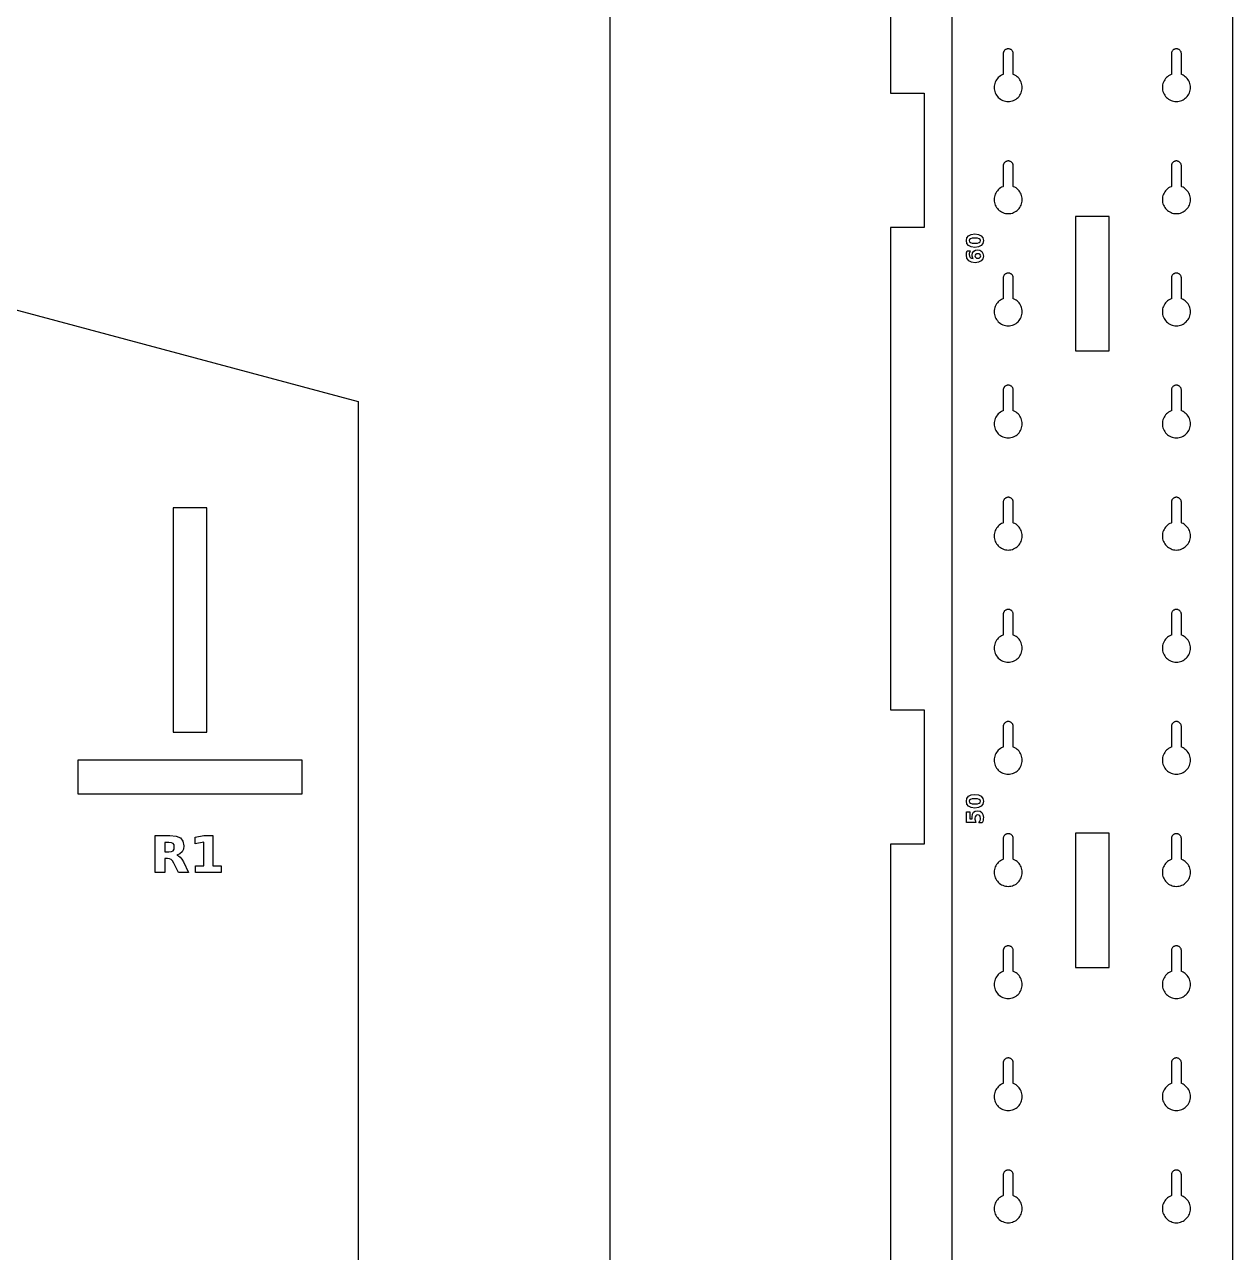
# Model space of a CAD drawing. Header units: millimetres. Extents: x 12 to 1278, y 12 to 884.
# Drawn here: x 853 to 1068.5, y 450.7 to 669.7 of the extents above; entities that cross this region are included whole.
import ezdxf

# ---------------------------------------------------------------- set-up
doc = ezdxf.new("R2010")
doc.units = ezdxf.units.MM
doc.layers.add('CUT', color=1, linetype='Continuous')
doc.layers.add('ENGRAVE', color=5, linetype='Continuous')

msp = doc.modelspace()

# ---------------------------------------------------------------- linework, layer by layer
at = {"layer": 'CUT', "color": 1}
msp.add_lwpolyline([(957.5, 40.5), (957.5, 780.5), (962.5, 780.5), (962.5, 808.5), (1002.5, 808.5), (1002.5, 780.5), (1007.5, 780.5), (1007.5, 657.5), (1013.5, 657.5), (1013.5, 633.5), (1007.5, 633.5), (1007.5, 547.5), (1013.5, 547.5), (1013.5, 523.5), (1007.5, 523.5), (1007.5, 437.5)], dxfattribs=at)
for points in [[(1023.5, 12.5), (1023.5, 18.5), (1018.5, 18.5), (1018.5, 758.5), (1023.5, 758.5), (1023.5, 764.5), (1063.5, 764.5), (1063.5, 758.5), (1068.5, 758.5), (1068.5, 18.5), (1063.5, 18.5), (1063.5, 12.5)], [(852.5, 12.5), (512.5, 12.5), (452.5, 12.5), (112.5, 12.5), (52.5, 12.5), (12.5, 12.5), (12.5, 42.5), (52.5, 42.5), (52.5, 512.5), (52.5, 555.91), (52.5, 602.5), (482.5, 717.72), (912.5, 602.5), (912.5, 555.91), (912.5, 512.5), (912.5, 42.5), (952.5, 42.5), (952.5, 12.5), (912.5, 12.5)], [(1030.43, 660.09), (1030.27, 660.27), (1030.09, 660.43), (1029.89, 660.58), (1029.68, 660.7), (1029.46, 660.81), (1029.4, 660.83), (1029.4, 664.5), (1029.4, 664.59), (1029.38, 664.68), (1029.36, 664.76), (1029.33, 664.84), (1029.29, 664.92), (1029.25, 665), (1029.2, 665.07), (1029.14, 665.14), (1029.07, 665.2), (1029, 665.25), (1028.92, 665.29), (1028.84, 665.33), (1028.76, 665.36), (1028.68, 665.38), (1028.59, 665.4), (1028.5, 665.4), (1028.41, 665.4), (1028.32, 665.38), (1028.24, 665.36), (1028.16, 665.33), (1028.08, 665.29), (1028, 665.25), (1027.93, 665.2), (1027.86, 665.14), (1027.8, 665.07), (1027.75, 665), (1027.71, 664.92), (1027.67, 664.84), (1027.64, 664.76), (1027.62, 664.68), (1027.6, 664.59), (1027.6, 664.5), (1027.6, 660.83), (1027.54, 660.81), (1027.32, 660.7), (1027.11, 660.58), (1026.91, 660.43), (1026.73, 660.27), (1026.57, 660.09), (1026.42, 659.89), (1026.3, 659.68), (1026.19, 659.46), (1026.11, 659.23), (1026.05, 658.99), (1026.01, 658.75), (1026, 658.5), (1026.01, 658.25), (1026.05, 658.01), (1026.11, 657.77), (1026.19, 657.54), (1026.3, 657.32), (1026.42, 657.11), (1026.57, 656.91), (1026.73, 656.73), (1026.91, 656.57), (1027.11, 656.42), (1027.32, 656.3), (1027.54, 656.19), (1027.77, 656.11), (1028.01, 656.05), (1028.25, 656.01), (1028.5, 656), (1028.75, 656.01), (1028.99, 656.05), (1029.23, 656.11), (1029.46, 656.19), (1029.68, 656.3), (1029.89, 656.42), (1030.09, 656.57), (1030.27, 656.73), (1030.43, 656.91), (1030.58, 657.11), (1030.7, 657.32), (1030.81, 657.54), (1030.89, 657.77), (1030.95, 658.01), (1030.99, 658.25), (1031, 658.5), (1030.99, 658.75), (1030.95, 658.99), (1030.89, 659.23), (1030.81, 659.46), (1030.7, 659.68), (1030.58, 659.89)], [(1060.43, 660.09), (1060.27, 660.27), (1060.09, 660.43), (1059.89, 660.58), (1059.68, 660.7), (1059.46, 660.81), (1059.4, 660.83), (1059.4, 664.5), (1059.4, 664.59), (1059.38, 664.68), (1059.36, 664.76), (1059.33, 664.84), (1059.29, 664.92), (1059.25, 665), (1059.2, 665.07), (1059.14, 665.14), (1059.07, 665.2), (1059, 665.25), (1058.92, 665.29), (1058.84, 665.33), (1058.76, 665.36), (1058.68, 665.38), (1058.59, 665.4), (1058.5, 665.4), (1058.41, 665.4), (1058.32, 665.38), (1058.24, 665.36), (1058.16, 665.33), (1058.08, 665.29), (1058, 665.25), (1057.93, 665.2), (1057.86, 665.14), (1057.8, 665.07), (1057.75, 665), (1057.71, 664.92), (1057.67, 664.84), (1057.64, 664.76), (1057.62, 664.68), (1057.6, 664.59), (1057.6, 664.5), (1057.6, 660.83), (1057.54, 660.81), (1057.32, 660.7), (1057.11, 660.58), (1056.91, 660.43), (1056.73, 660.27), (1056.57, 660.09), (1056.42, 659.89), (1056.3, 659.68), (1056.19, 659.46), (1056.11, 659.23), (1056.05, 658.99), (1056.01, 658.75), (1056, 658.5), (1056.01, 658.25), (1056.05, 658.01), (1056.11, 657.77), (1056.19, 657.54), (1056.3, 657.32), (1056.42, 657.11), (1056.57, 656.91), (1056.73, 656.73), (1056.91, 656.57), (1057.11, 656.42), (1057.32, 656.3), (1057.54, 656.19), (1057.77, 656.11), (1058.01, 656.05), (1058.25, 656.01), (1058.5, 656), (1058.75, 656.01), (1058.99, 656.05), (1059.23, 656.11), (1059.46, 656.19), (1059.68, 656.3), (1059.89, 656.42), (1060.09, 656.57), (1060.27, 656.73), (1060.43, 656.91), (1060.58, 657.11), (1060.7, 657.32), (1060.81, 657.54), (1060.89, 657.77), (1060.95, 658.01), (1060.99, 658.25), (1061, 658.5), (1060.99, 658.75), (1060.95, 658.99), (1060.89, 659.23), (1060.81, 659.46), (1060.7, 659.68), (1060.58, 659.89)], [(1030.58, 639.89), (1030.43, 640.09), (1030.27, 640.27), (1030.09, 640.43), (1029.89, 640.58), (1029.68, 640.7), (1029.46, 640.81), (1029.4, 640.83), (1029.4, 644.5), (1029.4, 644.59), (1029.38, 644.68), (1029.36, 644.76), (1029.33, 644.84), (1029.29, 644.92), (1029.25, 645), (1029.2, 645.07), (1029.14, 645.14), (1029.07, 645.2), (1029, 645.25), (1028.92, 645.29), (1028.84, 645.33), (1028.76, 645.36), (1028.68, 645.38), (1028.59, 645.4), (1028.5, 645.4), (1028.41, 645.4), (1028.32, 645.38), (1028.24, 645.36), (1028.16, 645.33), (1028.08, 645.29), (1028, 645.25), (1027.93, 645.2), (1027.86, 645.14), (1027.8, 645.07), (1027.75, 645), (1027.71, 644.92), (1027.67, 644.84), (1027.64, 644.76), (1027.62, 644.68), (1027.6, 644.59), (1027.6, 644.5), (1027.6, 640.83), (1027.54, 640.81), (1027.32, 640.7), (1027.11, 640.58), (1026.91, 640.43), (1026.73, 640.27), (1026.57, 640.09), (1026.42, 639.89), (1026.3, 639.68), (1026.19, 639.46), (1026.11, 639.23), (1026.05, 638.99), (1026.01, 638.75), (1026, 638.5), (1026.01, 638.25), (1026.05, 638.01), (1026.11, 637.77), (1026.19, 637.54), (1026.3, 637.32), (1026.42, 637.11), (1026.57, 636.91), (1026.73, 636.73), (1026.91, 636.57), (1027.11, 636.42), (1027.32, 636.3), (1027.54, 636.19), (1027.77, 636.11), (1028.01, 636.05), (1028.25, 636.01), (1028.5, 636), (1028.75, 636.01), (1028.99, 636.05), (1029.23, 636.11), (1029.46, 636.19), (1029.68, 636.3), (1029.89, 636.42), (1030.09, 636.57), (1030.27, 636.73), (1030.43, 636.91), (1030.58, 637.11), (1030.7, 637.32), (1030.81, 637.54), (1030.89, 637.77), (1030.95, 638.01), (1030.99, 638.25), (1031, 638.5), (1030.99, 638.75), (1030.95, 638.99), (1030.89, 639.23), (1030.81, 639.46), (1030.7, 639.68)], [(1060.58, 639.89), (1060.43, 640.09), (1060.27, 640.27), (1060.09, 640.43), (1059.89, 640.58), (1059.68, 640.7), (1059.46, 640.81), (1059.4, 640.83), (1059.4, 644.5), (1059.4, 644.59), (1059.38, 644.68), (1059.36, 644.76), (1059.33, 644.84), (1059.29, 644.92), (1059.25, 645), (1059.2, 645.07), (1059.14, 645.14), (1059.07, 645.2), (1059, 645.25), (1058.92, 645.29), (1058.84, 645.33), (1058.76, 645.36), (1058.68, 645.38), (1058.59, 645.4), (1058.5, 645.4), (1058.41, 645.4), (1058.32, 645.38), (1058.24, 645.36), (1058.16, 645.33), (1058.08, 645.29), (1058, 645.25), (1057.93, 645.2), (1057.86, 645.14), (1057.8, 645.07), (1057.75, 645), (1057.71, 644.92), (1057.67, 644.84), (1057.64, 644.76), (1057.62, 644.68), (1057.6, 644.59), (1057.6, 644.5), (1057.6, 640.83), (1057.54, 640.81), (1057.32, 640.7), (1057.11, 640.58), (1056.91, 640.43), (1056.73, 640.27), (1056.57, 640.09), (1056.42, 639.89), (1056.3, 639.68), (1056.19, 639.46), (1056.11, 639.23), (1056.05, 638.99), (1056.01, 638.75), (1056, 638.5), (1056.01, 638.25), (1056.05, 638.01), (1056.11, 637.77), (1056.19, 637.54), (1056.3, 637.32), (1056.42, 637.11), (1056.57, 636.91), (1056.73, 636.73), (1056.91, 636.57), (1057.11, 636.42), (1057.32, 636.3), (1057.54, 636.19), (1057.77, 636.11), (1058.01, 636.05), (1058.25, 636.01), (1058.5, 636), (1058.75, 636.01), (1058.99, 636.05), (1059.23, 636.11), (1059.46, 636.19), (1059.68, 636.3), (1059.89, 636.42), (1060.09, 636.57), (1060.27, 636.73), (1060.43, 636.91), (1060.58, 637.11), (1060.7, 637.32), (1060.81, 637.54), (1060.89, 637.77), (1060.95, 638.01), (1060.99, 638.25), (1061, 638.5), (1060.99, 638.75), (1060.95, 638.99), (1060.89, 639.23), (1060.81, 639.46), (1060.7, 639.68)], [(1046.5, 611.5), (1046.5, 635.5), (1040.5, 635.5), (1040.5, 611.5)], [(1030.58, 619.89), (1030.43, 620.09), (1030.27, 620.27), (1030.09, 620.43), (1029.89, 620.58), (1029.68, 620.7), (1029.46, 620.81), (1029.4, 620.83), (1029.4, 624.5), (1029.4, 624.59), (1029.38, 624.68), (1029.36, 624.76), (1029.33, 624.84), (1029.29, 624.92), (1029.25, 625), (1029.2, 625.07), (1029.14, 625.14), (1029.07, 625.2), (1029, 625.25), (1028.92, 625.29), (1028.84, 625.33), (1028.76, 625.36), (1028.68, 625.38), (1028.59, 625.4), (1028.5, 625.4), (1028.41, 625.4), (1028.32, 625.38), (1028.24, 625.36), (1028.16, 625.33), (1028.08, 625.29), (1028, 625.25), (1027.93, 625.2), (1027.86, 625.14), (1027.8, 625.07), (1027.75, 625), (1027.71, 624.92), (1027.67, 624.84), (1027.64, 624.76), (1027.62, 624.68), (1027.6, 624.59), (1027.6, 624.5), (1027.6, 620.83), (1027.54, 620.81), (1027.32, 620.7), (1027.11, 620.58), (1026.91, 620.43), (1026.73, 620.27), (1026.57, 620.09), (1026.42, 619.89), (1026.3, 619.68), (1026.19, 619.46), (1026.11, 619.23), (1026.05, 618.99), (1026.01, 618.75), (1026, 618.5), (1026.01, 618.25), (1026.05, 618.01), (1026.11, 617.77), (1026.19, 617.54), (1026.3, 617.32), (1026.42, 617.11), (1026.57, 616.91), (1026.73, 616.73), (1026.91, 616.57), (1027.11, 616.42), (1027.32, 616.3), (1027.54, 616.19), (1027.77, 616.11), (1028.01, 616.05), (1028.25, 616.01), (1028.5, 616), (1028.75, 616.01), (1028.99, 616.05), (1029.23, 616.11), (1029.46, 616.19), (1029.68, 616.3), (1029.89, 616.42), (1030.09, 616.57), (1030.27, 616.73), (1030.43, 616.91), (1030.58, 617.11), (1030.7, 617.32), (1030.81, 617.54), (1030.89, 617.77), (1030.95, 618.01), (1030.99, 618.25), (1031, 618.5), (1030.99, 618.75), (1030.95, 618.99), (1030.89, 619.23), (1030.81, 619.46), (1030.7, 619.68)], [(1060.43, 620.09), (1060.27, 620.27), (1060.09, 620.43), (1059.89, 620.58), (1059.68, 620.7), (1059.46, 620.81), (1059.4, 620.83), (1059.4, 624.5), (1059.4, 624.59), (1059.38, 624.68), (1059.36, 624.76), (1059.33, 624.84), (1059.29, 624.92), (1059.25, 625), (1059.2, 625.07), (1059.14, 625.14), (1059.07, 625.2), (1059, 625.25), (1058.92, 625.29), (1058.84, 625.33), (1058.76, 625.36), (1058.68, 625.38), (1058.59, 625.4), (1058.5, 625.4), (1058.41, 625.4), (1058.32, 625.38), (1058.24, 625.36), (1058.16, 625.33), (1058.08, 625.29), (1058, 625.25), (1057.93, 625.2), (1057.86, 625.14), (1057.8, 625.07), (1057.75, 625), (1057.71, 624.92), (1057.67, 624.84), (1057.64, 624.76), (1057.62, 624.68), (1057.6, 624.59), (1057.6, 624.5), (1057.6, 620.83), (1057.54, 620.81), (1057.32, 620.7), (1057.11, 620.58), (1056.91, 620.43), (1056.73, 620.27), (1056.57, 620.09), (1056.42, 619.89), (1056.3, 619.68), (1056.19, 619.46), (1056.11, 619.23), (1056.05, 618.99), (1056.01, 618.75), (1056, 618.5), (1056.01, 618.25), (1056.05, 618.01), (1056.11, 617.77), (1056.19, 617.54), (1056.3, 617.32), (1056.42, 617.11), (1056.57, 616.91), (1056.73, 616.73), (1056.91, 616.57), (1057.11, 616.42), (1057.32, 616.3), (1057.54, 616.19), (1057.77, 616.11), (1058.01, 616.05), (1058.25, 616.01), (1058.5, 616), (1058.75, 616.01), (1058.99, 616.05), (1059.23, 616.11), (1059.46, 616.19), (1059.68, 616.3), (1059.89, 616.42), (1060.09, 616.57), (1060.27, 616.73), (1060.43, 616.91), (1060.58, 617.11), (1060.7, 617.32), (1060.81, 617.54), (1060.89, 617.77), (1060.95, 618.01), (1060.99, 618.25), (1061, 618.5), (1060.99, 618.75), (1060.95, 618.99), (1060.89, 619.23), (1060.81, 619.46), (1060.7, 619.68), (1060.58, 619.89)], [(1030.43, 600.09), (1030.27, 600.27), (1030.09, 600.43), (1029.89, 600.58), (1029.68, 600.7), (1029.46, 600.81), (1029.4, 600.83), (1029.4, 604.5), (1029.4, 604.59), (1029.38, 604.68), (1029.36, 604.76), (1029.33, 604.84), (1029.29, 604.92), (1029.25, 605), (1029.2, 605.07), (1029.14, 605.14), (1029.07, 605.2), (1029, 605.25), (1028.92, 605.29), (1028.84, 605.33), (1028.76, 605.36), (1028.68, 605.38), (1028.59, 605.4), (1028.5, 605.4), (1028.41, 605.4), (1028.32, 605.38), (1028.24, 605.36), (1028.16, 605.33), (1028.08, 605.29), (1028, 605.25), (1027.93, 605.2), (1027.86, 605.14), (1027.8, 605.07), (1027.75, 605), (1027.71, 604.92), (1027.67, 604.84), (1027.64, 604.76), (1027.62, 604.68), (1027.6, 604.59), (1027.6, 604.5), (1027.6, 600.83), (1027.54, 600.81), (1027.32, 600.7), (1027.11, 600.58), (1026.91, 600.43), (1026.73, 600.27), (1026.57, 600.09), (1026.42, 599.89), (1026.3, 599.68), (1026.19, 599.46), (1026.11, 599.23), (1026.05, 598.99), (1026.01, 598.75), (1026, 598.5), (1026.01, 598.25), (1026.05, 598.01), (1026.11, 597.77), (1026.19, 597.54), (1026.3, 597.32), (1026.42, 597.11), (1026.57, 596.91), (1026.73, 596.73), (1026.91, 596.57), (1027.11, 596.42), (1027.32, 596.3), (1027.54, 596.19), (1027.77, 596.11), (1028.01, 596.05), (1028.25, 596.01), (1028.5, 596), (1028.75, 596.01), (1028.99, 596.05), (1029.23, 596.11), (1029.46, 596.19), (1029.68, 596.3), (1029.89, 596.42), (1030.09, 596.57), (1030.27, 596.73), (1030.43, 596.91), (1030.58, 597.11), (1030.7, 597.32), (1030.81, 597.54), (1030.89, 597.77), (1030.95, 598.01), (1030.99, 598.25), (1031, 598.5), (1030.99, 598.75), (1030.95, 598.99), (1030.89, 599.23), (1030.81, 599.46), (1030.7, 599.68), (1030.58, 599.89)], [(1060.58, 599.89), (1060.43, 600.09), (1060.27, 600.27), (1060.09, 600.43), (1059.89, 600.58), (1059.68, 600.7), (1059.46, 600.81), (1059.4, 600.83), (1059.4, 604.5), (1059.4, 604.59), (1059.38, 604.68), (1059.36, 604.76), (1059.33, 604.84), (1059.29, 604.92), (1059.25, 605), (1059.2, 605.07), (1059.14, 605.14), (1059.07, 605.2), (1059, 605.25), (1058.92, 605.29), (1058.84, 605.33), (1058.76, 605.36), (1058.68, 605.38), (1058.59, 605.4), (1058.5, 605.4), (1058.41, 605.4), (1058.32, 605.38), (1058.24, 605.36), (1058.16, 605.33), (1058.08, 605.29), (1058, 605.25), (1057.93, 605.2), (1057.86, 605.14), (1057.8, 605.07), (1057.75, 605), (1057.71, 604.92), (1057.67, 604.84), (1057.64, 604.76), (1057.62, 604.68), (1057.6, 604.59), (1057.6, 604.5), (1057.6, 600.83), (1057.54, 600.81), (1057.32, 600.7), (1057.11, 600.58), (1056.91, 600.43), (1056.73, 600.27), (1056.57, 600.09), (1056.42, 599.89), (1056.3, 599.68), (1056.19, 599.46), (1056.11, 599.23), (1056.05, 598.99), (1056.01, 598.75), (1056, 598.5), (1056.01, 598.25), (1056.05, 598.01), (1056.11, 597.77), (1056.19, 597.54), (1056.3, 597.32), (1056.42, 597.11), (1056.57, 596.91), (1056.73, 596.73), (1056.91, 596.57), (1057.11, 596.42), (1057.32, 596.3), (1057.54, 596.19), (1057.77, 596.11), (1058.01, 596.05), (1058.25, 596.01), (1058.5, 596), (1058.75, 596.01), (1058.99, 596.05), (1059.23, 596.11), (1059.46, 596.19), (1059.68, 596.3), (1059.89, 596.42), (1060.09, 596.57), (1060.27, 596.73), (1060.43, 596.91), (1060.58, 597.11), (1060.7, 597.32), (1060.81, 597.54), (1060.89, 597.77), (1060.95, 598.01), (1060.99, 598.25), (1061, 598.5), (1060.99, 598.75), (1060.95, 598.99), (1060.89, 599.23), (1060.81, 599.46), (1060.7, 599.68)], [(1030.58, 579.89), (1030.43, 580.09), (1030.27, 580.27), (1030.09, 580.43), (1029.89, 580.58), (1029.68, 580.7), (1029.46, 580.81), (1029.4, 580.83), (1029.4, 584.5), (1029.4, 584.59), (1029.38, 584.68), (1029.36, 584.76), (1029.33, 584.84), (1029.29, 584.92), (1029.25, 585), (1029.2, 585.07), (1029.14, 585.14), (1029.07, 585.2), (1029, 585.25), (1028.92, 585.29), (1028.84, 585.33), (1028.76, 585.36), (1028.68, 585.38), (1028.59, 585.4), (1028.5, 585.4), (1028.41, 585.4), (1028.32, 585.38), (1028.24, 585.36), (1028.16, 585.33), (1028.08, 585.29), (1028, 585.25), (1027.93, 585.2), (1027.86, 585.14), (1027.8, 585.07), (1027.75, 585), (1027.71, 584.92), (1027.67, 584.84), (1027.64, 584.76), (1027.62, 584.68), (1027.6, 584.59), (1027.6, 584.5), (1027.6, 580.83), (1027.54, 580.81), (1027.32, 580.7), (1027.11, 580.58), (1026.91, 580.43), (1026.73, 580.27), (1026.57, 580.09), (1026.42, 579.89), (1026.3, 579.68), (1026.19, 579.46), (1026.11, 579.23), (1026.05, 578.99), (1026.01, 578.75), (1026, 578.5), (1026.01, 578.25), (1026.05, 578.01), (1026.11, 577.77), (1026.19, 577.54), (1026.3, 577.32), (1026.42, 577.11), (1026.57, 576.91), (1026.73, 576.73), (1026.91, 576.57), (1027.11, 576.42), (1027.32, 576.3), (1027.54, 576.19), (1027.77, 576.11), (1028.01, 576.05), (1028.25, 576.01), (1028.5, 576), (1028.75, 576.01), (1028.99, 576.05), (1029.23, 576.11), (1029.46, 576.19), (1029.68, 576.3), (1029.89, 576.42), (1030.09, 576.57), (1030.27, 576.73), (1030.43, 576.91), (1030.58, 577.11), (1030.7, 577.32), (1030.81, 577.54), (1030.89, 577.77), (1030.95, 578.01), (1030.99, 578.25), (1031, 578.5), (1030.99, 578.75), (1030.95, 578.99), (1030.89, 579.23), (1030.81, 579.46), (1030.7, 579.68)], [(1060.43, 580.09), (1060.27, 580.27), (1060.09, 580.43), (1059.89, 580.58), (1059.68, 580.7), (1059.46, 580.81), (1059.4, 580.83), (1059.4, 584.5), (1059.4, 584.59), (1059.38, 584.68), (1059.36, 584.76), (1059.33, 584.84), (1059.29, 584.92), (1059.25, 585), (1059.2, 585.07), (1059.14, 585.14), (1059.07, 585.2), (1059, 585.25), (1058.92, 585.29), (1058.84, 585.33), (1058.76, 585.36), (1058.68, 585.38), (1058.59, 585.4), (1058.5, 585.4), (1058.41, 585.4), (1058.32, 585.38), (1058.24, 585.36), (1058.16, 585.33), (1058.08, 585.29), (1058, 585.25), (1057.93, 585.2), (1057.86, 585.14), (1057.8, 585.07), (1057.75, 585), (1057.71, 584.92), (1057.67, 584.84), (1057.64, 584.76), (1057.62, 584.68), (1057.6, 584.59), (1057.6, 584.5), (1057.6, 580.83), (1057.54, 580.81), (1057.32, 580.7), (1057.11, 580.58), (1056.91, 580.43), (1056.73, 580.27), (1056.57, 580.09), (1056.42, 579.89), (1056.3, 579.68), (1056.19, 579.46), (1056.11, 579.23), (1056.05, 578.99), (1056.01, 578.75), (1056, 578.5), (1056.01, 578.25), (1056.05, 578.01), (1056.11, 577.77), (1056.19, 577.54), (1056.3, 577.32), (1056.42, 577.11), (1056.57, 576.91), (1056.73, 576.73), (1056.91, 576.57), (1057.11, 576.42), (1057.32, 576.3), (1057.54, 576.19), (1057.77, 576.11), (1058.01, 576.05), (1058.25, 576.01), (1058.5, 576), (1058.75, 576.01), (1058.99, 576.05), (1059.23, 576.11), (1059.46, 576.19), (1059.68, 576.3), (1059.89, 576.42), (1060.09, 576.57), (1060.27, 576.73), (1060.43, 576.91), (1060.58, 577.11), (1060.7, 577.32), (1060.81, 577.54), (1060.89, 577.77), (1060.95, 578.01), (1060.99, 578.25), (1061, 578.5), (1060.99, 578.75), (1060.95, 578.99), (1060.89, 579.23), (1060.81, 579.46), (1060.7, 579.68), (1060.58, 579.89)], [(885.5, 543.5), (885.5, 583.5), (879.5, 583.5), (879.5, 543.5)], [(1030.43, 560.09), (1030.27, 560.27), (1030.09, 560.43), (1029.89, 560.58), (1029.68, 560.7), (1029.46, 560.81), (1029.4, 560.83), (1029.4, 564.5), (1029.4, 564.59), (1029.38, 564.68), (1029.36, 564.76), (1029.33, 564.84), (1029.29, 564.92), (1029.25, 565), (1029.2, 565.07), (1029.14, 565.14), (1029.07, 565.2), (1029, 565.25), (1028.92, 565.29), (1028.84, 565.33), (1028.76, 565.36), (1028.68, 565.38), (1028.59, 565.4), (1028.5, 565.4), (1028.41, 565.4), (1028.32, 565.38), (1028.24, 565.36), (1028.16, 565.33), (1028.08, 565.29), (1028, 565.25), (1027.93, 565.2), (1027.86, 565.14), (1027.8, 565.07), (1027.75, 565), (1027.71, 564.92), (1027.67, 564.84), (1027.64, 564.76), (1027.62, 564.68), (1027.6, 564.59), (1027.6, 564.5), (1027.6, 560.83), (1027.54, 560.81), (1027.32, 560.7), (1027.11, 560.58), (1026.91, 560.43), (1026.73, 560.27), (1026.57, 560.09), (1026.42, 559.89), (1026.3, 559.68), (1026.19, 559.46), (1026.11, 559.23), (1026.05, 558.99), (1026.01, 558.75), (1026, 558.5), (1026.01, 558.25), (1026.05, 558.01), (1026.11, 557.77), (1026.19, 557.54), (1026.3, 557.32), (1026.42, 557.11), (1026.57, 556.91), (1026.73, 556.73), (1026.91, 556.57), (1027.11, 556.42), (1027.32, 556.3), (1027.54, 556.19), (1027.77, 556.11), (1028.01, 556.05), (1028.25, 556.01), (1028.5, 556), (1028.75, 556.01), (1028.99, 556.05), (1029.23, 556.11), (1029.46, 556.19), (1029.68, 556.3), (1029.89, 556.42), (1030.09, 556.57), (1030.27, 556.73), (1030.43, 556.91), (1030.58, 557.11), (1030.7, 557.32), (1030.81, 557.54), (1030.89, 557.77), (1030.95, 558.01), (1030.99, 558.25), (1031, 558.5), (1030.99, 558.75), (1030.95, 558.99), (1030.89, 559.23), (1030.81, 559.46), (1030.7, 559.68), (1030.58, 559.89)], [(1060.58, 559.89), (1060.43, 560.09), (1060.27, 560.27), (1060.09, 560.43), (1059.89, 560.58), (1059.68, 560.7), (1059.46, 560.81), (1059.4, 560.83), (1059.4, 564.5), (1059.4, 564.59), (1059.38, 564.68), (1059.36, 564.76), (1059.33, 564.84), (1059.29, 564.92), (1059.25, 565), (1059.2, 565.07), (1059.14, 565.14), (1059.07, 565.2), (1059, 565.25), (1058.92, 565.29), (1058.84, 565.33), (1058.76, 565.36), (1058.68, 565.38), (1058.59, 565.4), (1058.5, 565.4), (1058.41, 565.4), (1058.32, 565.38), (1058.24, 565.36), (1058.16, 565.33), (1058.08, 565.29), (1058, 565.25), (1057.93, 565.2), (1057.86, 565.14), (1057.8, 565.07), (1057.75, 565), (1057.71, 564.92), (1057.67, 564.84), (1057.64, 564.76), (1057.62, 564.68), (1057.6, 564.59), (1057.6, 564.5), (1057.6, 560.83), (1057.54, 560.81), (1057.32, 560.7), (1057.11, 560.58), (1056.91, 560.43), (1056.73, 560.27), (1056.57, 560.09), (1056.42, 559.89), (1056.3, 559.68), (1056.19, 559.46), (1056.11, 559.23), (1056.05, 558.99), (1056.01, 558.75), (1056, 558.5), (1056.01, 558.25), (1056.05, 558.01), (1056.11, 557.77), (1056.19, 557.54), (1056.3, 557.32), (1056.42, 557.11), (1056.57, 556.91), (1056.73, 556.73), (1056.91, 556.57), (1057.11, 556.42), (1057.32, 556.3), (1057.54, 556.19), (1057.77, 556.11), (1058.01, 556.05), (1058.25, 556.01), (1058.5, 556), (1058.75, 556.01), (1058.99, 556.05), (1059.23, 556.11), (1059.46, 556.19), (1059.68, 556.3), (1059.89, 556.42), (1060.09, 556.57), (1060.27, 556.73), (1060.43, 556.91), (1060.58, 557.11), (1060.7, 557.32), (1060.81, 557.54), (1060.89, 557.77), (1060.95, 558.01), (1060.99, 558.25), (1061, 558.5), (1060.99, 558.75), (1060.95, 558.99), (1060.89, 559.23), (1060.81, 559.46), (1060.7, 559.68)], [(1030.43, 540.09), (1030.27, 540.27), (1030.09, 540.43), (1029.89, 540.58), (1029.68, 540.7), (1029.46, 540.81), (1029.4, 540.83), (1029.4, 544.5), (1029.4, 544.59), (1029.38, 544.68), (1029.36, 544.76), (1029.33, 544.84), (1029.29, 544.92), (1029.25, 545), (1029.2, 545.07), (1029.14, 545.14), (1029.07, 545.2), (1029, 545.25), (1028.92, 545.29), (1028.84, 545.33), (1028.76, 545.36), (1028.68, 545.38), (1028.59, 545.4), (1028.5, 545.4), (1028.41, 545.4), (1028.32, 545.38), (1028.24, 545.36), (1028.16, 545.33), (1028.08, 545.29), (1028, 545.25), (1027.93, 545.2), (1027.86, 545.14), (1027.8, 545.07), (1027.75, 545), (1027.71, 544.92), (1027.67, 544.84), (1027.64, 544.76), (1027.62, 544.68), (1027.6, 544.59), (1027.6, 544.5), (1027.6, 540.83), (1027.54, 540.81), (1027.32, 540.7), (1027.11, 540.58), (1026.91, 540.43), (1026.73, 540.27), (1026.57, 540.09), (1026.42, 539.89), (1026.3, 539.68), (1026.19, 539.46), (1026.11, 539.23), (1026.05, 538.99), (1026.01, 538.75), (1026, 538.5), (1026.01, 538.25), (1026.05, 538.01), (1026.11, 537.77), (1026.19, 537.54), (1026.3, 537.32), (1026.42, 537.11), (1026.57, 536.91), (1026.73, 536.73), (1026.91, 536.57), (1027.11, 536.42), (1027.32, 536.3), (1027.54, 536.19), (1027.77, 536.11), (1028.01, 536.05), (1028.25, 536.01), (1028.5, 536), (1028.75, 536.01), (1028.99, 536.05), (1029.23, 536.11), (1029.46, 536.19), (1029.68, 536.3), (1029.89, 536.42), (1030.09, 536.57), (1030.27, 536.73), (1030.43, 536.91), (1030.58, 537.11), (1030.7, 537.32), (1030.81, 537.54), (1030.89, 537.77), (1030.95, 538.01), (1030.99, 538.25), (1031, 538.5), (1030.99, 538.75), (1030.95, 538.99), (1030.89, 539.23), (1030.81, 539.46), (1030.7, 539.68), (1030.58, 539.89)], [(1060.43, 540.09), (1060.27, 540.27), (1060.09, 540.43), (1059.89, 540.58), (1059.68, 540.7), (1059.46, 540.81), (1059.4, 540.83), (1059.4, 544.5), (1059.4, 544.59), (1059.38, 544.68), (1059.36, 544.76), (1059.33, 544.84), (1059.29, 544.92), (1059.25, 545), (1059.2, 545.07), (1059.14, 545.14), (1059.07, 545.2), (1059, 545.25), (1058.92, 545.29), (1058.84, 545.33), (1058.76, 545.36), (1058.68, 545.38), (1058.59, 545.4), (1058.5, 545.4), (1058.41, 545.4), (1058.32, 545.38), (1058.24, 545.36), (1058.16, 545.33), (1058.08, 545.29), (1058, 545.25), (1057.93, 545.2), (1057.86, 545.14), (1057.8, 545.07), (1057.75, 545), (1057.71, 544.92), (1057.67, 544.84), (1057.64, 544.76), (1057.62, 544.68), (1057.6, 544.59), (1057.6, 544.5), (1057.6, 540.83), (1057.54, 540.81), (1057.32, 540.7), (1057.11, 540.58), (1056.91, 540.43), (1056.73, 540.27), (1056.57, 540.09), (1056.42, 539.89), (1056.3, 539.68), (1056.19, 539.46), (1056.11, 539.23), (1056.05, 538.99), (1056.01, 538.75), (1056, 538.5), (1056.01, 538.25), (1056.05, 538.01), (1056.11, 537.77), (1056.19, 537.54), (1056.3, 537.32), (1056.42, 537.11), (1056.57, 536.91), (1056.73, 536.73), (1056.91, 536.57), (1057.11, 536.42), (1057.32, 536.3), (1057.54, 536.19), (1057.77, 536.11), (1058.01, 536.05), (1058.25, 536.01), (1058.5, 536), (1058.75, 536.01), (1058.99, 536.05), (1059.23, 536.11), (1059.46, 536.19), (1059.68, 536.3), (1059.89, 536.42), (1060.09, 536.57), (1060.27, 536.73), (1060.43, 536.91), (1060.58, 537.11), (1060.7, 537.32), (1060.81, 537.54), (1060.89, 537.77), (1060.95, 538.01), (1060.99, 538.25), (1061, 538.5), (1060.99, 538.75), (1060.95, 538.99), (1060.89, 539.23), (1060.81, 539.46), (1060.7, 539.68), (1060.58, 539.89)], [(902.5, 538.5), (862.5, 538.5), (862.5, 532.5), (902.5, 532.5)], [(1030.58, 519.89), (1030.43, 520.09), (1030.27, 520.27), (1030.09, 520.43), (1029.89, 520.58), (1029.68, 520.7), (1029.46, 520.81), (1029.4, 520.83), (1029.4, 524.5), (1029.4, 524.59), (1029.38, 524.68), (1029.36, 524.76), (1029.33, 524.84), (1029.29, 524.92), (1029.25, 525), (1029.2, 525.07), (1029.14, 525.14), (1029.07, 525.2), (1029, 525.25), (1028.92, 525.29), (1028.84, 525.33), (1028.76, 525.36), (1028.68, 525.38), (1028.59, 525.4), (1028.5, 525.4), (1028.41, 525.4), (1028.32, 525.38), (1028.24, 525.36), (1028.16, 525.33), (1028.08, 525.29), (1028, 525.25), (1027.93, 525.2), (1027.86, 525.14), (1027.8, 525.07), (1027.75, 525), (1027.71, 524.92), (1027.67, 524.84), (1027.64, 524.76), (1027.62, 524.68), (1027.6, 524.59), (1027.6, 524.5), (1027.6, 520.83), (1027.54, 520.81), (1027.32, 520.7), (1027.11, 520.58), (1026.91, 520.43), (1026.73, 520.27), (1026.57, 520.09), (1026.42, 519.89), (1026.3, 519.68), (1026.19, 519.46), (1026.11, 519.23), (1026.05, 518.99), (1026.01, 518.75), (1026, 518.5), (1026.01, 518.25), (1026.05, 518.01), (1026.11, 517.77), (1026.19, 517.54), (1026.3, 517.32), (1026.42, 517.11), (1026.57, 516.91), (1026.73, 516.73), (1026.91, 516.57), (1027.11, 516.42), (1027.32, 516.3), (1027.54, 516.19), (1027.77, 516.11), (1028.01, 516.05), (1028.25, 516.01), (1028.5, 516), (1028.75, 516.01), (1028.99, 516.05), (1029.23, 516.11), (1029.46, 516.19), (1029.68, 516.3), (1029.89, 516.42), (1030.09, 516.57), (1030.27, 516.73), (1030.43, 516.91), (1030.58, 517.11), (1030.7, 517.32), (1030.81, 517.54), (1030.89, 517.77), (1030.95, 518.01), (1030.99, 518.25), (1031, 518.5), (1030.99, 518.75), (1030.95, 518.99), (1030.89, 519.23), (1030.81, 519.46), (1030.7, 519.68)], [(1046.5, 501.5), (1046.5, 525.5), (1040.5, 525.5), (1040.5, 501.5)], [(1060.43, 520.09), (1060.27, 520.27), (1060.09, 520.43), (1059.89, 520.58), (1059.68, 520.7), (1059.46, 520.81), (1059.4, 520.83), (1059.4, 524.5), (1059.4, 524.59), (1059.38, 524.68), (1059.36, 524.76), (1059.33, 524.84), (1059.29, 524.92), (1059.25, 525), (1059.2, 525.07), (1059.14, 525.14), (1059.07, 525.2), (1059, 525.25), (1058.92, 525.29), (1058.84, 525.33), (1058.76, 525.36), (1058.68, 525.38), (1058.59, 525.4), (1058.5, 525.4), (1058.41, 525.4), (1058.32, 525.38), (1058.24, 525.36), (1058.16, 525.33), (1058.08, 525.29), (1058, 525.25), (1057.93, 525.2), (1057.86, 525.14), (1057.8, 525.07), (1057.75, 525), (1057.71, 524.92), (1057.67, 524.84), (1057.64, 524.76), (1057.62, 524.68), (1057.6, 524.59), (1057.6, 524.5), (1057.6, 520.83), (1057.54, 520.81), (1057.32, 520.7), (1057.11, 520.58), (1056.91, 520.43), (1056.73, 520.27), (1056.57, 520.09), (1056.42, 519.89), (1056.3, 519.68), (1056.19, 519.46), (1056.11, 519.23), (1056.05, 518.99), (1056.01, 518.75), (1056, 518.5), (1056.01, 518.25), (1056.05, 518.01), (1056.11, 517.77), (1056.19, 517.54), (1056.3, 517.32), (1056.42, 517.11), (1056.57, 516.91), (1056.73, 516.73), (1056.91, 516.57), (1057.11, 516.42), (1057.32, 516.3), (1057.54, 516.19), (1057.77, 516.11), (1058.01, 516.05), (1058.25, 516.01), (1058.5, 516), (1058.75, 516.01), (1058.99, 516.05), (1059.23, 516.11), (1059.46, 516.19), (1059.68, 516.3), (1059.89, 516.42), (1060.09, 516.57), (1060.27, 516.73), (1060.43, 516.91), (1060.58, 517.11), (1060.7, 517.32), (1060.81, 517.54), (1060.89, 517.77), (1060.95, 518.01), (1060.99, 518.25), (1061, 518.5), (1060.99, 518.75), (1060.95, 518.99), (1060.89, 519.23), (1060.81, 519.46), (1060.7, 519.68), (1060.58, 519.89)], [(1030.43, 500.09), (1030.27, 500.27), (1030.09, 500.43), (1029.89, 500.58), (1029.68, 500.7), (1029.46, 500.81), (1029.4, 500.83), (1029.4, 504.5), (1029.4, 504.59), (1029.38, 504.68), (1029.36, 504.76), (1029.33, 504.84), (1029.29, 504.92), (1029.25, 505), (1029.2, 505.07), (1029.14, 505.14), (1029.07, 505.2), (1029, 505.25), (1028.92, 505.29), (1028.84, 505.33), (1028.76, 505.36), (1028.68, 505.38), (1028.59, 505.4), (1028.5, 505.4), (1028.41, 505.4), (1028.32, 505.38), (1028.24, 505.36), (1028.16, 505.33), (1028.08, 505.29), (1028, 505.25), (1027.93, 505.2), (1027.86, 505.14), (1027.8, 505.07), (1027.75, 505), (1027.71, 504.92), (1027.67, 504.84), (1027.64, 504.76), (1027.62, 504.68), (1027.6, 504.59), (1027.6, 504.5), (1027.6, 500.83), (1027.54, 500.81), (1027.32, 500.7), (1027.11, 500.58), (1026.91, 500.43), (1026.73, 500.27), (1026.57, 500.09), (1026.42, 499.89), (1026.3, 499.68), (1026.19, 499.46), (1026.11, 499.23), (1026.05, 498.99), (1026.01, 498.75), (1026, 498.5), (1026.01, 498.25), (1026.05, 498.01), (1026.11, 497.77), (1026.19, 497.54), (1026.3, 497.32), (1026.42, 497.11), (1026.57, 496.91), (1026.73, 496.73), (1026.91, 496.57), (1027.11, 496.42), (1027.32, 496.3), (1027.54, 496.19), (1027.77, 496.11), (1028.01, 496.05), (1028.25, 496.01), (1028.5, 496), (1028.75, 496.01), (1028.99, 496.05), (1029.23, 496.11), (1029.46, 496.19), (1029.68, 496.3), (1029.89, 496.42), (1030.09, 496.57), (1030.27, 496.73), (1030.43, 496.91), (1030.58, 497.11), (1030.7, 497.32), (1030.81, 497.54), (1030.89, 497.77), (1030.95, 498.01), (1030.99, 498.25), (1031, 498.5), (1030.99, 498.75), (1030.95, 498.99), (1030.89, 499.23), (1030.81, 499.46), (1030.7, 499.68), (1030.58, 499.89)], [(1060.43, 500.09), (1060.27, 500.27), (1060.09, 500.43), (1059.89, 500.58), (1059.68, 500.7), (1059.46, 500.81), (1059.4, 500.83), (1059.4, 504.5), (1059.4, 504.59), (1059.38, 504.68), (1059.36, 504.76), (1059.33, 504.84), (1059.29, 504.92), (1059.25, 505), (1059.2, 505.07), (1059.14, 505.14), (1059.07, 505.2), (1059, 505.25), (1058.92, 505.29), (1058.84, 505.33), (1058.76, 505.36), (1058.68, 505.38), (1058.59, 505.4), (1058.5, 505.4), (1058.41, 505.4), (1058.32, 505.38), (1058.24, 505.36), (1058.16, 505.33), (1058.08, 505.29), (1058, 505.25), (1057.93, 505.2), (1057.86, 505.14), (1057.8, 505.07), (1057.75, 505), (1057.71, 504.92), (1057.67, 504.84), (1057.64, 504.76), (1057.62, 504.68), (1057.6, 504.59), (1057.6, 504.5), (1057.6, 500.83), (1057.54, 500.81), (1057.32, 500.7), (1057.11, 500.58), (1056.91, 500.43), (1056.73, 500.27), (1056.57, 500.09), (1056.42, 499.89), (1056.3, 499.68), (1056.19, 499.46), (1056.11, 499.23), (1056.05, 498.99), (1056.01, 498.75), (1056, 498.5), (1056.01, 498.25), (1056.05, 498.01), (1056.11, 497.77), (1056.19, 497.54), (1056.3, 497.32), (1056.42, 497.11), (1056.57, 496.91), (1056.73, 496.73), (1056.91, 496.57), (1057.11, 496.42), (1057.32, 496.3), (1057.54, 496.19), (1057.77, 496.11), (1058.01, 496.05), (1058.25, 496.01), (1058.5, 496), (1058.75, 496.01), (1058.99, 496.05), (1059.23, 496.11), (1059.46, 496.19), (1059.68, 496.3), (1059.89, 496.42), (1060.09, 496.57), (1060.27, 496.73), (1060.43, 496.91), (1060.58, 497.11), (1060.7, 497.32), (1060.81, 497.54), (1060.89, 497.77), (1060.95, 498.01), (1060.99, 498.25), (1061, 498.5), (1060.99, 498.75), (1060.95, 498.99), (1060.89, 499.23), (1060.81, 499.46), (1060.7, 499.68), (1060.58, 499.89)], [(1030.43, 480.09), (1030.27, 480.27), (1030.09, 480.43), (1029.89, 480.58), (1029.68, 480.7), (1029.46, 480.81), (1029.4, 480.83), (1029.4, 484.5), (1029.4, 484.59), (1029.38, 484.68), (1029.36, 484.76), (1029.33, 484.84), (1029.29, 484.92), (1029.25, 485), (1029.2, 485.07), (1029.14, 485.14), (1029.07, 485.2), (1029, 485.25), (1028.92, 485.29), (1028.84, 485.33), (1028.76, 485.36), (1028.68, 485.38), (1028.59, 485.4), (1028.5, 485.4), (1028.41, 485.4), (1028.32, 485.38), (1028.24, 485.36), (1028.16, 485.33), (1028.08, 485.29), (1028, 485.25), (1027.93, 485.2), (1027.86, 485.14), (1027.8, 485.07), (1027.75, 485), (1027.71, 484.92), (1027.67, 484.84), (1027.64, 484.76), (1027.62, 484.68), (1027.6, 484.59), (1027.6, 484.5), (1027.6, 480.83), (1027.54, 480.81), (1027.32, 480.7), (1027.11, 480.58), (1026.91, 480.43), (1026.73, 480.27), (1026.57, 480.09), (1026.42, 479.89), (1026.3, 479.68), (1026.19, 479.46), (1026.11, 479.23), (1026.05, 478.99), (1026.01, 478.75), (1026, 478.5), (1026.01, 478.25), (1026.05, 478.01), (1026.11, 477.77), (1026.19, 477.54), (1026.3, 477.32), (1026.42, 477.11), (1026.57, 476.91), (1026.73, 476.73), (1026.91, 476.57), (1027.11, 476.42), (1027.32, 476.3), (1027.54, 476.19), (1027.77, 476.11), (1028.01, 476.05), (1028.25, 476.01), (1028.5, 476), (1028.75, 476.01), (1028.99, 476.05), (1029.23, 476.11), (1029.46, 476.19), (1029.68, 476.3), (1029.89, 476.42), (1030.09, 476.57), (1030.27, 476.73), (1030.43, 476.91), (1030.58, 477.11), (1030.7, 477.32), (1030.81, 477.54), (1030.89, 477.77), (1030.95, 478.01), (1030.99, 478.25), (1031, 478.5), (1030.99, 478.75), (1030.95, 478.99), (1030.89, 479.23), (1030.81, 479.46), (1030.7, 479.68), (1030.58, 479.89)], [(1060.58, 479.89), (1060.43, 480.09), (1060.27, 480.27), (1060.09, 480.43), (1059.89, 480.58), (1059.68, 480.7), (1059.46, 480.81), (1059.4, 480.83), (1059.4, 484.5), (1059.4, 484.59), (1059.38, 484.68), (1059.36, 484.76), (1059.33, 484.84), (1059.29, 484.92), (1059.25, 485), (1059.2, 485.07), (1059.14, 485.14), (1059.07, 485.2), (1059, 485.25), (1058.92, 485.29), (1058.84, 485.33), (1058.76, 485.36), (1058.68, 485.38), (1058.59, 485.4), (1058.5, 485.4), (1058.41, 485.4), (1058.32, 485.38), (1058.24, 485.36), (1058.16, 485.33), (1058.08, 485.29), (1058, 485.25), (1057.93, 485.2), (1057.86, 485.14), (1057.8, 485.07), (1057.75, 485), (1057.71, 484.92), (1057.67, 484.84), (1057.64, 484.76), (1057.62, 484.68), (1057.6, 484.59), (1057.6, 484.5), (1057.6, 480.83), (1057.54, 480.81), (1057.32, 480.7), (1057.11, 480.58), (1056.91, 480.43), (1056.73, 480.27), (1056.57, 480.09), (1056.42, 479.89), (1056.3, 479.68), (1056.19, 479.46), (1056.11, 479.23), (1056.05, 478.99), (1056.01, 478.75), (1056, 478.5), (1056.01, 478.25), (1056.05, 478.01), (1056.11, 477.77), (1056.19, 477.54), (1056.3, 477.32), (1056.42, 477.11), (1056.57, 476.91), (1056.73, 476.73), (1056.91, 476.57), (1057.11, 476.42), (1057.32, 476.3), (1057.54, 476.19), (1057.77, 476.11), (1058.01, 476.05), (1058.25, 476.01), (1058.5, 476), (1058.75, 476.01), (1058.99, 476.05), (1059.23, 476.11), (1059.46, 476.19), (1059.68, 476.3), (1059.89, 476.42), (1060.09, 476.57), (1060.27, 476.73), (1060.43, 476.91), (1060.58, 477.11), (1060.7, 477.32), (1060.81, 477.54), (1060.89, 477.77), (1060.95, 478.01), (1060.99, 478.25), (1061, 478.5), (1060.99, 478.75), (1060.95, 478.99), (1060.89, 479.23), (1060.81, 479.46), (1060.7, 479.68)], [(1030.43, 460.09), (1030.27, 460.27), (1030.09, 460.43), (1029.89, 460.58), (1029.68, 460.7), (1029.46, 460.81), (1029.4, 460.83), (1029.4, 464.5), (1029.4, 464.59), (1029.38, 464.68), (1029.36, 464.76), (1029.33, 464.84), (1029.29, 464.92), (1029.25, 465), (1029.2, 465.07), (1029.14, 465.14), (1029.07, 465.2), (1029, 465.25), (1028.92, 465.29), (1028.84, 465.33), (1028.76, 465.36), (1028.68, 465.38), (1028.59, 465.4), (1028.5, 465.4), (1028.41, 465.4), (1028.32, 465.38), (1028.24, 465.36), (1028.16, 465.33), (1028.08, 465.29), (1028, 465.25), (1027.93, 465.2), (1027.86, 465.14), (1027.8, 465.07), (1027.75, 465), (1027.71, 464.92), (1027.67, 464.84), (1027.64, 464.76), (1027.62, 464.68), (1027.6, 464.59), (1027.6, 464.5), (1027.6, 460.83), (1027.54, 460.81), (1027.32, 460.7), (1027.11, 460.58), (1026.91, 460.43), (1026.73, 460.27), (1026.57, 460.09), (1026.42, 459.89), (1026.3, 459.68), (1026.19, 459.46), (1026.11, 459.23), (1026.05, 458.99), (1026.01, 458.75), (1026, 458.5), (1026.01, 458.25), (1026.05, 458.01), (1026.11, 457.77), (1026.19, 457.54), (1026.3, 457.32), (1026.42, 457.11), (1026.57, 456.91), (1026.73, 456.73), (1026.91, 456.57), (1027.11, 456.42), (1027.32, 456.3), (1027.54, 456.19), (1027.77, 456.11), (1028.01, 456.05), (1028.25, 456.01), (1028.5, 456), (1028.75, 456.01), (1028.99, 456.05), (1029.23, 456.11), (1029.46, 456.19), (1029.68, 456.3), (1029.89, 456.42), (1030.09, 456.57), (1030.27, 456.73), (1030.43, 456.91), (1030.58, 457.11), (1030.7, 457.32), (1030.81, 457.54), (1030.89, 457.77), (1030.95, 458.01), (1030.99, 458.25), (1031, 458.5), (1030.99, 458.75), (1030.95, 458.99), (1030.89, 459.23), (1030.81, 459.46), (1030.7, 459.68), (1030.58, 459.89)], [(1060.43, 460.09), (1060.27, 460.27), (1060.09, 460.43), (1059.89, 460.58), (1059.68, 460.7), (1059.46, 460.81), (1059.4, 460.83), (1059.4, 464.5), (1059.4, 464.59), (1059.38, 464.68), (1059.36, 464.76), (1059.33, 464.84), (1059.29, 464.92), (1059.25, 465), (1059.2, 465.07), (1059.14, 465.14), (1059.07, 465.2), (1059, 465.25), (1058.92, 465.29), (1058.84, 465.33), (1058.76, 465.36), (1058.68, 465.38), (1058.59, 465.4), (1058.5, 465.4), (1058.41, 465.4), (1058.32, 465.38), (1058.24, 465.36), (1058.16, 465.33), (1058.08, 465.29), (1058, 465.25), (1057.93, 465.2), (1057.86, 465.14), (1057.8, 465.07), (1057.75, 465), (1057.71, 464.92), (1057.67, 464.84), (1057.64, 464.76), (1057.62, 464.68), (1057.6, 464.59), (1057.6, 464.5), (1057.6, 460.83), (1057.54, 460.81), (1057.32, 460.7), (1057.11, 460.58), (1056.91, 460.43), (1056.73, 460.27), (1056.57, 460.09), (1056.42, 459.89), (1056.3, 459.68), (1056.19, 459.46), (1056.11, 459.23), (1056.05, 458.99), (1056.01, 458.75), (1056, 458.5), (1056.01, 458.25), (1056.05, 458.01), (1056.11, 457.77), (1056.19, 457.54), (1056.3, 457.32), (1056.42, 457.11), (1056.57, 456.91), (1056.73, 456.73), (1056.91, 456.57), (1057.11, 456.42), (1057.32, 456.3), (1057.54, 456.19), (1057.77, 456.11), (1058.01, 456.05), (1058.25, 456.01), (1058.5, 456), (1058.75, 456.01), (1058.99, 456.05), (1059.23, 456.11), (1059.46, 456.19), (1059.68, 456.3), (1059.89, 456.42), (1060.09, 456.57), (1060.27, 456.73), (1060.43, 456.91), (1060.58, 457.11), (1060.7, 457.32), (1060.81, 457.54), (1060.89, 457.77), (1060.95, 458.01), (1060.99, 458.25), (1061, 458.5), (1060.99, 458.75), (1060.95, 458.99), (1060.89, 459.23), (1060.81, 459.46), (1060.7, 459.68), (1060.58, 459.89)]]:
    msp.add_lwpolyline(points, close=True, dxfattribs=at)
at = {"layer": 'ENGRAVE', "color": 5}
for points in [[(1022.54, 632.38), (1023.19, 632.3), (1023.66, 632.06), (1023.96, 631.68), (1024.06, 631.18), (1023.96, 630.67), (1023.66, 630.29), (1023.19, 630.05), (1022.54, 629.97), (1021.9, 630.05), (1021.42, 630.29), (1021.13, 630.67), (1021.03, 631.18), (1021.13, 631.68), (1021.42, 632.06), (1021.9, 632.3)], [(1022.54, 631.62), (1022.07, 631.6), (1021.77, 631.52), (1021.6, 631.38), (1021.54, 631.18), (1021.6, 630.97), (1021.77, 630.83), (1022.07, 630.75), (1022.54, 630.73), (1023.01, 630.75), (1023.32, 630.83), (1023.49, 630.97), (1023.54, 631.18), (1023.49, 631.38), (1023.32, 631.52), (1023.01, 631.6)], [(1021.16, 629.38), (1021.7, 629.38), (1021.62, 629.2), (1021.57, 629.03), (1021.54, 628.87), (1021.53, 628.71), (1021.57, 628.41), (1021.71, 628.18), (1021.95, 628.04), (1022.27, 627.97), (1022.18, 628.1), (1022.12, 628.24), (1022.09, 628.4), (1022.08, 628.57), (1022.14, 628.98), (1022.34, 629.29), (1022.64, 629.5), (1023.02, 629.57), (1023.45, 629.49), (1023.77, 629.26), (1023.99, 628.9), (1024.06, 628.44), (1023.96, 627.94), (1023.67, 627.56), (1023.21, 627.33), (1022.58, 627.25), (1021.94, 627.34), (1021.45, 627.61), (1021.14, 628.04), (1021.03, 628.61), (1021.04, 628.81), (1021.07, 629), (1021.11, 629.19)], [(1022.56, 628.45), (1022.59, 628.27), (1022.69, 628.15), (1022.85, 628.08), (1023.07, 628.05), (1023.3, 628.08), (1023.46, 628.15), (1023.55, 628.27), (1023.58, 628.45), (1023.55, 628.62), (1023.46, 628.75), (1023.3, 628.82), (1023.07, 628.84), (1022.85, 628.82), (1022.69, 628.75), (1022.59, 628.62)], [(1022.54, 532.38), (1023.19, 532.3), (1023.66, 532.06), (1023.96, 531.68), (1024.06, 531.18), (1023.96, 530.67), (1023.66, 530.29), (1023.19, 530.05), (1022.54, 529.97), (1021.9, 530.05), (1021.42, 530.29), (1021.13, 530.67), (1021.03, 531.18), (1021.13, 531.68), (1021.42, 532.06), (1021.9, 532.3)], [(1022.54, 531.62), (1022.07, 531.6), (1021.77, 531.52), (1021.6, 531.38), (1021.54, 531.18), (1021.6, 530.97), (1021.77, 530.83), (1022.07, 530.75), (1022.54, 530.73), (1023.01, 530.75), (1023.32, 530.83), (1023.49, 530.97), (1023.54, 531.18), (1023.49, 531.38), (1023.32, 531.52), (1023.01, 531.6)], [(1021.08, 527.42), (1021.08, 529.29), (1021.64, 529.29), (1021.64, 528.02), (1022.09, 528.02), (1022.07, 528.11), (1022.05, 528.2), (1022.04, 528.28), (1022.04, 528.38), (1022.11, 528.85), (1022.31, 529.21), (1022.62, 529.43), (1023.05, 529.5), (1023.47, 529.42), (1023.79, 529.18), (1023.99, 528.79), (1024.06, 528.28), (1024.04, 528.04), (1024.01, 527.79), (1023.95, 527.55), (1023.86, 527.31), (1023.27, 527.31), (1023.39, 527.54), (1023.48, 527.76), (1023.53, 527.97), (1023.54, 528.16), (1023.51, 528.41), (1023.41, 528.59), (1023.25, 528.71), (1023.05, 528.75), (1022.84, 528.71), (1022.69, 528.59), (1022.59, 528.41), (1022.55, 528.16), (1022.56, 528), (1022.6, 527.82), (1022.65, 527.63), (1022.72, 527.42)], [(878.02, 520.98), (878.02, 518.5), (876.33, 518.5), (876.33, 525.06), (878.91, 525.06), (880.03, 524.95), (880.81, 524.63), (881.26, 524.06), (881.41, 523.25), (881.34, 522.66), (881.1, 522.18), (880.71, 521.82), (880.15, 521.57), (880.48, 521.44), (880.77, 521.21), (881.05, 520.86), (881.33, 520.36), (882.25, 518.5), (880.45, 518.5), (879.65, 520.13), (879.4, 520.54), (879.16, 520.8), (878.87, 520.94), (878.5, 520.98)], [(878.73, 522.15), (879.19, 522.2), (879.49, 522.35), (879.67, 522.61), (879.72, 523), (879.67, 523.38), (879.49, 523.64), (879.19, 523.79), (878.73, 523.84), (878.02, 523.84), (878.02, 522.15)], [(883.48, 519.67), (884.98, 519.67), (884.98, 523.91), (883.45, 523.59), (883.45, 524.75), (884.97, 525.06), (886.58, 525.06), (886.58, 519.67), (888.07, 519.67), (888.07, 518.5), (883.48, 518.5)]]:
    msp.add_lwpolyline(points, close=True, dxfattribs=at)

doc.saveas('drawing.dxf')
